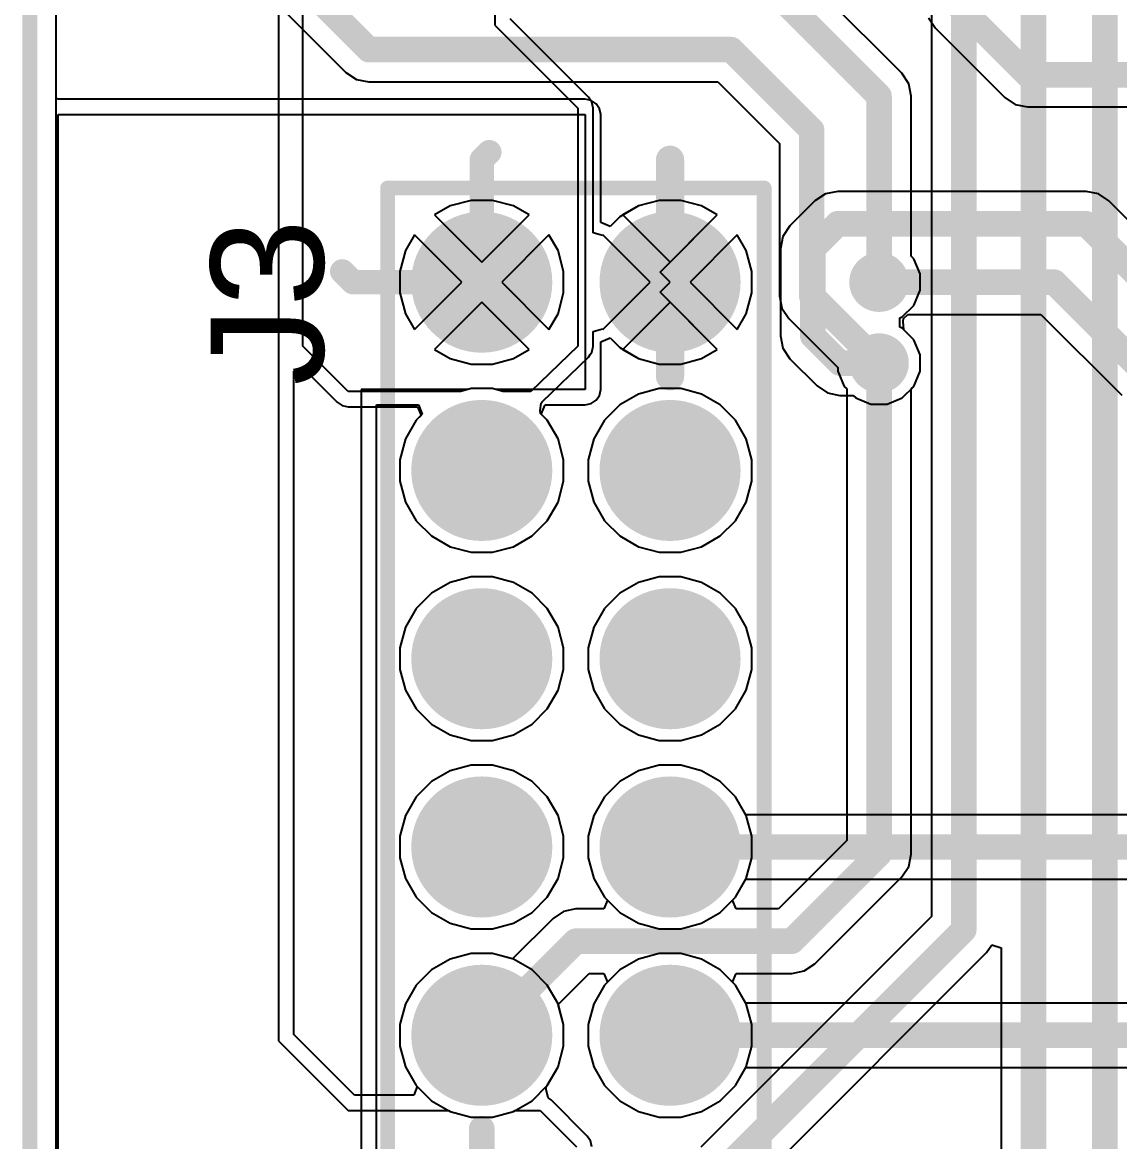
# Model space of a CAD drawing. Header units: millimetres. Extents: x 0 to 6.84, y 0 to 5.18.
# Drawn here: x -0.004 to 0.579, y 2.53 to 3.124 of the extents above; entities that cross this region are included whole.
import ezdxf

# ---------------------------------------------------------------- set-up
doc = ezdxf.new("R2010")
doc.units = ezdxf.units.MM
doc.header["$MEASUREMENT"] = 0
for name, color, linetype in [('BottomLayer', 5, 'Continuous'), ('BottomSolder', 6, 'Continuous'), ('Mechanical2', 216, 'Continuous'), ('MultiLayer', 9, 'Continuous'), ('PadHoleLayer', 156, 'Continuous'), ('TopLayer', 1, 'Continuous'), ('TopOverlay', 2, 'Continuous'), ('TopSolder', 216, 'Continuous'), ('ViaHoleLayer', 16, 'Continuous')]:
    doc.layers.add(name, color=color, linetype=linetype)
doc.styles.add('Arial', font='', dxfattribs={"height": 0.2})
doc.styles.get('Arial').set_extended_font_data('Arial')

# ---------------------------------------------------------------- blocks, each defined once
blk = doc.blocks.new('TSW_112_15_G_D_2')
at = {"layer": 'BottomLayer'}
h = blk.add_hatch(color=5, dxfattribs=at)
edge = h.paths.add_edge_path()
edge.add_arc((0.15, 0.05), 0.0334645, 0, 360)
h = blk.add_hatch(color=5, dxfattribs=at)
edge = h.paths.add_edge_path()
edge.add_arc((0.25, 0.05), 0.0334645, 0, 360)
h = blk.add_hatch(color=5, dxfattribs=at)
edge = h.paths.add_edge_path()
edge.add_arc((0.35, 0.05), 0.0334645, 0, 360)
h = blk.add_hatch(color=5, dxfattribs=at)
edge = h.paths.add_edge_path()
edge.add_arc((0.45, 0.05), 0.0334645, 0, 360)
h = blk.add_hatch(color=5, dxfattribs=at)
edge = h.paths.add_edge_path()
edge.add_arc((0.55, 0.05), 0.0334645, 0, 360)
h = blk.add_hatch(color=5, dxfattribs=at)
edge = h.paths.add_edge_path()
edge.add_arc((0.15, -0.05), 0.0334645, 0, 360)
h = blk.add_hatch(color=5, dxfattribs=at)
edge = h.paths.add_edge_path()
edge.add_arc((0.25, -0.05), 0.0334645, 0, 360)
h = blk.add_hatch(color=5, dxfattribs=at)
edge = h.paths.add_edge_path()
edge.add_arc((0.35, -0.05), 0.0334645, 0, 360)
h = blk.add_hatch(color=5, dxfattribs=at)
edge = h.paths.add_edge_path()
edge.add_arc((0.45, -0.05), 0.0334645, 0, 360)
h = blk.add_hatch(color=5, dxfattribs=at)
edge = h.paths.add_edge_path()
edge.add_arc((0.55, -0.05), 0.0334645, 0, 360)
at = {"layer": 'BottomSolder'}
h = blk.add_hatch(color=6, dxfattribs=at)
edge = h.paths.add_edge_path()
edge.add_arc((0.15, 0.05), 0.0374645, 0, 360)
h = blk.add_hatch(color=6, dxfattribs=at)
edge = h.paths.add_edge_path()
edge.add_arc((0.25, 0.05), 0.0374645, 0, 360)
h = blk.add_hatch(color=6, dxfattribs=at)
edge = h.paths.add_edge_path()
edge.add_arc((0.35, 0.05), 0.0374645, 0, 360)
h = blk.add_hatch(color=6, dxfattribs=at)
edge = h.paths.add_edge_path()
edge.add_arc((0.45, 0.05), 0.0374645, 0, 360)
h = blk.add_hatch(color=6, dxfattribs=at)
edge = h.paths.add_edge_path()
edge.add_arc((0.55, 0.05), 0.0374645, 0, 360)
h = blk.add_hatch(color=6, dxfattribs=at)
edge = h.paths.add_edge_path()
edge.add_arc((0.15, -0.05), 0.0374645, 0, 360)
h = blk.add_hatch(color=6, dxfattribs=at)
edge = h.paths.add_edge_path()
edge.add_arc((0.25, -0.05), 0.0374645, 0, 360)
h = blk.add_hatch(color=6, dxfattribs=at)
edge = h.paths.add_edge_path()
edge.add_arc((0.35, -0.05), 0.0374645, 0, 360)
h = blk.add_hatch(color=6, dxfattribs=at)
edge = h.paths.add_edge_path()
edge.add_arc((0.45, -0.05), 0.0374645, 0, 360)
h = blk.add_hatch(color=6, dxfattribs=at)
edge = h.paths.add_edge_path()
edge.add_arc((0.55, -0.05), 0.0374645, 0, 360)
at = {"layer": 'MultiLayer'}
h = blk.add_hatch(color=9, dxfattribs=at)
edge = h.paths.add_edge_path()
edge.add_arc((0.15, 0.05), 0.0334645, 0, 360)
h = blk.add_hatch(color=9, dxfattribs=at)
edge = h.paths.add_edge_path()
edge.add_arc((0.25, 0.05), 0.0334645, 0, 360)
h = blk.add_hatch(color=9, dxfattribs=at)
edge = h.paths.add_edge_path()
edge.add_arc((0.35, 0.05), 0.0334645, 0, 360)
h = blk.add_hatch(color=9, dxfattribs=at)
edge = h.paths.add_edge_path()
edge.add_arc((0.45, 0.05), 0.0334645, 0, 360)
h = blk.add_hatch(color=9, dxfattribs=at)
edge = h.paths.add_edge_path()
edge.add_arc((0.55, 0.05), 0.0334645, 0, 360)
h = blk.add_hatch(color=9, dxfattribs=at)
edge = h.paths.add_edge_path()
edge.add_arc((0.15, -0.05), 0.0334645, 0, 360)
h = blk.add_hatch(color=9, dxfattribs=at)
edge = h.paths.add_edge_path()
edge.add_arc((0.25, -0.05), 0.0334645, 0, 360)
h = blk.add_hatch(color=9, dxfattribs=at)
edge = h.paths.add_edge_path()
edge.add_arc((0.35, -0.05), 0.0334645, 0, 360)
h = blk.add_hatch(color=9, dxfattribs=at)
edge = h.paths.add_edge_path()
edge.add_arc((0.45, -0.05), 0.0334645, 0, 360)
h = blk.add_hatch(color=9, dxfattribs=at)
edge = h.paths.add_edge_path()
edge.add_arc((0.55, -0.05), 0.0334645, 0, 360)
at = {"layer": 'PadHoleLayer'}
h = blk.add_hatch(color=156, dxfattribs=at)
edge = h.paths.add_edge_path()
edge.add_arc((0.15, 0.05), 0.0200787, 0, 360)
h = blk.add_hatch(color=156, dxfattribs=at)
edge = h.paths.add_edge_path()
edge.add_arc((0.25, 0.05), 0.0200787, 0, 360)
h = blk.add_hatch(color=156, dxfattribs=at)
edge = h.paths.add_edge_path()
edge.add_arc((0.35, 0.05), 0.0200787, 0, 360)
h = blk.add_hatch(color=156, dxfattribs=at)
edge = h.paths.add_edge_path()
edge.add_arc((0.45, 0.05), 0.0200787, 0, 360)
h = blk.add_hatch(color=156, dxfattribs=at)
edge = h.paths.add_edge_path()
edge.add_arc((0.55, 0.05), 0.0200787, 0, 360)
h = blk.add_hatch(color=156, dxfattribs=at)
edge = h.paths.add_edge_path()
edge.add_arc((0.15, -0.05), 0.0200787, 0, 360)
h = blk.add_hatch(color=156, dxfattribs=at)
edge = h.paths.add_edge_path()
edge.add_arc((0.25, -0.05), 0.0200787, 0, 360)
h = blk.add_hatch(color=156, dxfattribs=at)
edge = h.paths.add_edge_path()
edge.add_arc((0.35, -0.05), 0.0200787, 0, 360)
h = blk.add_hatch(color=156, dxfattribs=at)
edge = h.paths.add_edge_path()
edge.add_arc((0.45, -0.05), 0.0200787, 0, 360)
h = blk.add_hatch(color=156, dxfattribs=at)
edge = h.paths.add_edge_path()
edge.add_arc((0.55, -0.05), 0.0200787, 0, 360)
at = {"layer": 'TopLayer'}
h = blk.add_hatch(color=1, dxfattribs=at)
edge = h.paths.add_edge_path()
edge.add_arc((0.15, 0.05), 0.0334645, 0, 360)
h = blk.add_hatch(color=1, dxfattribs=at)
edge = h.paths.add_edge_path()
edge.add_arc((0.25, 0.05), 0.0334645, 0, 360)
h = blk.add_hatch(color=1, dxfattribs=at)
edge = h.paths.add_edge_path()
edge.add_arc((0.35, 0.05), 0.0334645, 0, 360)
h = blk.add_hatch(color=1, dxfattribs=at)
edge = h.paths.add_edge_path()
edge.add_arc((0.45, 0.05), 0.0334645, 0, 360)
h = blk.add_hatch(color=1, dxfattribs=at)
edge = h.paths.add_edge_path()
edge.add_arc((0.55, 0.05), 0.0334645, 0, 360)
h = blk.add_hatch(color=1, dxfattribs=at)
edge = h.paths.add_edge_path()
edge.add_arc((0.15, -0.05), 0.0334645, 0, 360)
h = blk.add_hatch(color=1, dxfattribs=at)
edge = h.paths.add_edge_path()
edge.add_arc((0.25, -0.05), 0.0334645, 0, 360)
h = blk.add_hatch(color=1, dxfattribs=at)
edge = h.paths.add_edge_path()
edge.add_arc((0.35, -0.05), 0.0334645, 0, 360)
h = blk.add_hatch(color=1, dxfattribs=at)
edge = h.paths.add_edge_path()
edge.add_arc((0.45, -0.05), 0.0334645, 0, 360)
h = blk.add_hatch(color=1, dxfattribs=at)
edge = h.paths.add_edge_path()
edge.add_arc((0.55, -0.05), 0.0334645, 0, 360)
at = {"layer": 'TopSolder'}
h = blk.add_hatch(color=216, dxfattribs=at)
edge = h.paths.add_edge_path()
edge.add_arc((0.15, 0.05), 0.0374645, 0, 360)
h = blk.add_hatch(color=216, dxfattribs=at)
edge = h.paths.add_edge_path()
edge.add_arc((0.25, 0.05), 0.0374645, 0, 360)
h = blk.add_hatch(color=216, dxfattribs=at)
edge = h.paths.add_edge_path()
edge.add_arc((0.35, 0.05), 0.0374645, 0, 360)
h = blk.add_hatch(color=216, dxfattribs=at)
edge = h.paths.add_edge_path()
edge.add_arc((0.45, 0.05), 0.0374645, 0, 360)
h = blk.add_hatch(color=216, dxfattribs=at)
edge = h.paths.add_edge_path()
edge.add_arc((0.55, 0.05), 0.0374645, 0, 360)
h = blk.add_hatch(color=216, dxfattribs=at)
edge = h.paths.add_edge_path()
edge.add_arc((0.15, -0.05), 0.0374645, 0, 360)
h = blk.add_hatch(color=216, dxfattribs=at)
edge = h.paths.add_edge_path()
edge.add_arc((0.25, -0.05), 0.0374645, 0, 360)
h = blk.add_hatch(color=216, dxfattribs=at)
edge = h.paths.add_edge_path()
edge.add_arc((0.35, -0.05), 0.0374645, 0, 360)
h = blk.add_hatch(color=216, dxfattribs=at)
edge = h.paths.add_edge_path()
edge.add_arc((0.45, -0.05), 0.0374645, 0, 360)
h = blk.add_hatch(color=216, dxfattribs=at)
edge = h.paths.add_edge_path()
edge.add_arc((0.55, -0.05), 0.0374645, 0, 360)
at = {"layer": 'TopOverlay', "const_width": 0.007874}
for points in [[(-0.6, 0.1), (0.6, 0.1)], [(0.6, 0.1), (0.6, -0.1)], [(-0.6, -0.1), (0.6, -0.1)]]:
    blk.add_lwpolyline(points, dxfattribs=at)
at = {"layer": 'TopOverlay', "const_width": 0.003937}
for points in [[(0.5980315, 0.1, 1), (0.6019685, 0.1, 1)], [(0.5980315, 0.1, 1), (0.6019685, 0.1, 1)], [(0.5980315, -0.1, 1), (0.6019685, -0.1, 1)], [(0.5980315, -0.1, 1), (0.6019685, -0.1, 1)]]:
    blk.add_lwpolyline(points, format="xyb", close=True, dxfattribs=at)

msp = doc.modelspace()

# ---------------------------------------------------------------- hatches: boundary and pattern name
at = {"layer": 'BottomLayer'}
h = msp.add_hatch(color=5, dxfattribs=at)
edge = h.paths.add_edge_path()
edge.add_arc((0.4509974, 2.986), 0.011811, 0, 360)
h = msp.add_hatch(color=5, dxfattribs=at)
edge = h.paths.add_edge_path()
edge.add_arc((0.451, 2.943), 0.011811, 0, 360)
at = {"layer": 'BottomSolder'}
h = msp.add_hatch(color=6, dxfattribs=at)
edge = h.paths.add_edge_path()
edge.add_arc((0.4509974, 2.986), 0.015811, 0, 360)
h = msp.add_hatch(color=6, dxfattribs=at)
edge = h.paths.add_edge_path()
edge.add_arc((0.451, 2.943), 0.015811, 0, 360)
at = {"layer": 'TopLayer'}
h = msp.add_hatch(color=1, dxfattribs=at)
edge = h.paths.add_edge_path()
edge.add_arc((0.4509974, 2.986), 0.011811, 0, 360)
h = msp.add_hatch(color=1, dxfattribs=at)
edge = h.paths.add_edge_path()
edge.add_arc((0.451, 2.943), 0.011811, 0, 360)
at = {"layer": 'TopSolder'}
h = msp.add_hatch(color=216, dxfattribs=at)
edge = h.paths.add_edge_path()
edge.add_arc((0.4509974, 2.986), 0.015811, 0, 360)
h = msp.add_hatch(color=216, dxfattribs=at)
edge = h.paths.add_edge_path()
edge.add_arc((0.451, 2.943), 0.015811, 0, 360)
at = {"layer": 'ViaHoleLayer'}
h = msp.add_hatch(color=16, dxfattribs=at)
edge = h.paths.add_edge_path()
edge.add_arc((0.4509974, 2.986), 0.0059055, 0, 360)
h = msp.add_hatch(color=16, dxfattribs=at)
edge = h.paths.add_edge_path()
edge.add_arc((0.451, 2.943), 0.0059055, 0, 360)

# ---------------------------------------------------------------- linework, layer by layer
at = {"layer": 'BottomLayer'}
for p, q in [((0.014, 2.457), (0.014, 3.653)), ((0.132, 3.4849999), (0.132, 2.583)), ((0.145, 2.952), (0.145, 3.479)), ((0.247, 3.1958629), (0.247, 3.1224651)), ((0.247, 3.1224651), (0.291, 3.078465)), ((0.2967674, 3.0842329), (0.2551567, 3.1258438)), ((0.477254, 3.1264081), (0.4809671, 3.120851)), ((0.4809671, 3.120851), (0.5177751, 3.084043)), ((0.2967677, 3.0842327), (0.2967674, 3.0842329)), ((0.2985358, 3.0815864), (0.2967677, 3.0842327)), ((0.2991568, 3.078465), (0.2985358, 3.0815864)), ((0.5177751, 3.084043), (0.5233322, 3.0803299)), ((0.5233322, 3.0803299), (0.5298872, 3.079026)), ((0.291, 3.078465), (0.291, 2.952)), ((0.2991567, 3.0784645), (0.2991568, 3.078465)), ((0.2991567, 3.0121705), (0.2991567, 3.0784645)), ((0.5298872, 3.079026), (0.7623445, 3.079026)), ((0.4224876, 3.0328257), (0.4169305, 3.0291126)), ((0.4290426, 3.0341296), (0.4224876, 3.0328257)), ((0.5610006, 3.0341296), (0.4290426, 3.0341296)), ((0.5675556, 3.0328257), (0.5610006, 3.0341296)), ((0.5731127, 3.0291126), (0.5675556, 3.0328257)), ((0.2232238, 3.0264873), (0.2149064, 3.0216853)), ((0.2342783, 3.0294493), (0.2232238, 3.0264873)), ((0.2457227, 3.0294493), (0.2342783, 3.0294493)), ((0.2567772, 3.0264873), (0.2457227, 3.0294493)), ((0.2650944, 3.0216854), (0.2567772, 3.0264873)), ((0.3232238, 3.0264873), (0.3149064, 3.0216853)), ((0.3342783, 3.0294493), (0.3232238, 3.0264873)), ((0.3457227, 3.0294493), (0.3342783, 3.0294493)), ((0.3567772, 3.0264873), (0.3457227, 3.0294493)), ((0.3650944, 3.0216854), (0.3567772, 3.0264873)), ((0.4169305, 3.0291126), (0.4036981, 3.0158802)), ((0.6060957, 2.9961296), (0.5731127, 3.0291126)), ((0.2149064, 3.0216853), (0.2400004, 2.9965913)), ((0.2400004, 2.9965913), (0.2650944, 3.0216854)), ((0.3149064, 3.0216853), (0.3400004, 2.9965913)), ((0.3400004, 2.9965913), (0.3650944, 3.0216854)), ((0.4036981, 3.0158802), (0.399985, 3.0103231)), ((0.2042999, 3.0110786), (0.199498, 3.0027615)), ((0.2293938, 2.9859847), (0.2042999, 3.0110786)), ((0.275701, 3.0110788), (0.250607, 2.9859847)), ((0.280503, 3.0027615), (0.275701, 3.0110788)), ((0.3041567, 3.0108307), (0.2991567, 3.0121705)), ((0.3042999, 3.0110786), (0.3041567, 3.0108307)), ((0.3293938, 2.9859847), (0.3042999, 3.0110786)), ((0.375701, 3.0110788), (0.350607, 2.9859847)), ((0.380503, 3.0027615), (0.375701, 3.0110788)), ((0.399985, 3.0103231), (0.3986811, 3.0037681)), ((0.199498, 3.0027615), (0.196536, 2.991707)), ((0.283465, 2.991707), (0.280503, 3.0027615)), ((0.383465, 2.991707), (0.380503, 3.0027615)), ((0.3986811, 3.0037681), (0.3986811, 2.9574317)), ((0.196536, 2.991707), (0.196536, 2.9802626)), ((0.283465, 2.9802626), (0.283465, 2.991707)), ((0.383465, 2.9802626), (0.383465, 2.991707)), ((0.2042999, 2.9608909), (0.2293938, 2.9859847)), ((0.250607, 2.9859847), (0.275701, 2.9608907)), ((0.3042999, 2.9608909), (0.3293938, 2.9859847)), ((0.350607, 2.9859847), (0.375701, 2.9608907)), ((0.196536, 2.9802626), (0.199498, 2.9692081)), ((0.280503, 2.9692081), (0.283465, 2.9802626)), ((0.380503, 2.9692081), (0.383465, 2.9802626)), ((0.2400004, 2.9753781), (0.2149065, 2.9502843)), ((0.2650943, 2.9502842), (0.2400004, 2.9753781)), ((0.3400004, 2.9753781), (0.3149065, 2.9502843)), ((0.3650943, 2.9502842), (0.3400004, 2.9753781)), ((0.199498, 2.9692081), (0.2042999, 2.9608909)), ((0.275701, 2.9608907), (0.280503, 2.9692081)), ((0.375701, 2.9608907), (0.380503, 2.9692081)), ((0.463755, 2.9650818), (0.4639264, 2.9666199)), ((0.4639264, 2.9666199), (0.4663487, 2.9688714)), ((0.4663487, 2.9688714), (0.5369054, 2.9688714)), ((0.5369054, 2.9688714), (0.5798884, 2.9258884)), ((0.2991567, 2.9597991), (0.3041567, 2.9611389)), ((0.3041567, 2.9611389), (0.3042999, 2.9608909)), ((0.464096, 2.9607494), (0.463755, 2.9650818)), ((0.4694905, 2.9553549), (0.464096, 2.9607494)), ((0.2991567, 2.952), (0.2991567, 2.9597991)), ((0.3986811, 2.9574317), (0.399985, 2.9508767)), ((0.472811, 2.9473385), (0.4694905, 2.9553549)), ((0.169, 2.928), (0.145, 2.952)), ((0.2149065, 2.9502843), (0.2232238, 2.9454823)), ((0.2567772, 2.9454823), (0.2650943, 2.9502842)), ((0.291, 2.952), (0.266, 2.928)), ((0.2976071, 2.9474886), (0.2984705, 2.9487254)), ((0.2984705, 2.9487254), (0.2984887, 2.9488081)), ((0.2984887, 2.9488081), (0.2985358, 2.9488786)), ((0.2985358, 2.9488786), (0.29883, 2.9503574)), ((0.29883, 2.9503574), (0.2991551, 2.9518336)), ((0.2991402, 2.9519172), (0.2991567, 2.952)), ((0.2991551, 2.9518336), (0.2991402, 2.9519172)), ((0.3149065, 2.9502843), (0.3232238, 2.9454823)), ((0.3567772, 2.9454823), (0.3650943, 2.9502842)), ((0.399985, 2.9508767), (0.4036981, 2.9453196)), ((0.2232238, 2.9454823), (0.2342783, 2.9425203)), ((0.2457227, 2.9425203), (0.2567772, 2.9454823)), ((0.2720365, 2.9224881), (0.2966488, 2.9461159)), ((0.2966488, 2.9461159), (0.2966972, 2.9461852)), ((0.2966972, 2.9461852), (0.2967677, 2.9462323)), ((0.2967677, 2.9462323), (0.2976071, 2.9474886)), ((0.3232238, 2.9454823), (0.3342783, 2.9425203)), ((0.3457227, 2.9425203), (0.3567772, 2.9454823)), ((0.4036981, 2.9453196), (0.4181298, 2.9308879)), ((0.472811, 2.9386615), (0.472811, 2.9473385)), ((0.1401567, 2.9387751), (0.1447761, 2.9406885)), ((0.1401567, 2.5863787), (0.1401567, 2.9387751)), ((0.1447761, 2.9406885), (0.1632323, 2.9222323)), ((0.2342783, 2.9425203), (0.2457227, 2.9425203)), ((0.3342783, 2.9425203), (0.3457227, 2.9425203)), ((0.4694905, 2.9306451), (0.472811, 2.9386615)), ((0.4181298, 2.9308879), (0.4236869, 2.9271748)), ((0.2288694, 2.928), (0.169, 2.928)), ((0.2342783, 2.9294493), (0.2288694, 2.928)), ((0.2457227, 2.9294493), (0.2342783, 2.9294493)), ((0.2511316, 2.928), (0.2457227, 2.9294493)), ((0.266, 2.928), (0.2511316, 2.928)), ((0.3232238, 2.9264873), (0.3133126, 2.9207651)), ((0.3342783, 2.9294493), (0.3232238, 2.9264873)), ((0.3457227, 2.9294493), (0.3342783, 2.9294493)), ((0.3567772, 2.9264873), (0.3457227, 2.9294493)), ((0.3666884, 2.9207651), (0.3567772, 2.9264873)), ((0.4236869, 2.9271748), (0.4302419, 2.9258709)), ((0.4302419, 2.9258709), (0.4372837, 2.9258709)), ((0.4372837, 2.9258709), (0.4386451, 2.9245095)), ((0.4633549, 2.9245095), (0.4694905, 2.9306451)), ((0.1632323, 2.9222323), (0.1658785, 2.9204642)), ((0.1658785, 2.9204642), (0.169, 2.9198432)), ((0.169, 2.9198432), (0.1690005, 2.9198433)), ((0.1690005, 2.9198433), (0.2058579, 2.9198433)), ((0.2058579, 2.9198433), (0.2077714, 2.9152239)), ((0.27097, 2.9179093), (0.2715876, 2.9217367)), ((0.2715876, 2.9217367), (0.2720365, 2.9224881)), ((0.3133126, 2.9207651), (0.3052202, 2.9126727)), ((0.3747808, 2.9126727), (0.3666884, 2.9207651)), ((0.4386451, 2.9245095), (0.4466615, 2.921189)), ((0.4466615, 2.921189), (0.4553385, 2.921189)), ((0.4553385, 2.921189), (0.4633549, 2.9245095)), ((0.2077714, 2.9152239), (0.2052202, 2.9126727)), ((0.2712594, 2.9162518), (0.27097, 2.9179093)), ((0.2713242, 2.9161293), (0.2712594, 2.9162518)), ((0.2747808, 2.9126727), (0.2713242, 2.9161293)), ((0.2052202, 2.9126727), (0.199498, 2.9027615)), ((0.280503, 2.9027615), (0.2747808, 2.9126727)), ((0.3052202, 2.9126727), (0.299498, 2.9027615)), ((0.380503, 2.9027615), (0.3747808, 2.9126727)), ((0.199498, 2.9027615), (0.196536, 2.891707)), ((0.283465, 2.891707), (0.280503, 2.9027615)), ((0.299498, 2.9027615), (0.296536, 2.891707)), ((0.383465, 2.891707), (0.380503, 2.9027615)), ((0.196536, 2.891707), (0.196536, 2.8802626)), ((0.283465, 2.8802626), (0.283465, 2.891707)), ((0.296536, 2.891707), (0.296536, 2.8802626)), ((0.383465, 2.8802626), (0.383465, 2.891707)), ((0.196536, 2.8802626), (0.199498, 2.8692081)), ((0.280503, 2.8692081), (0.283465, 2.8802626)), ((0.296536, 2.8802626), (0.299498, 2.8692081)), ((0.380503, 2.8692081), (0.383465, 2.8802626)), ((0.199498, 2.8692081), (0.2052202, 2.8592969)), ((0.2747808, 2.8592969), (0.280503, 2.8692081)), ((0.299498, 2.8692081), (0.3052202, 2.8592969)), ((0.3747808, 2.8592969), (0.380503, 2.8692081)), ((0.2052202, 2.8592969), (0.2133126, 2.8512045)), ((0.2666884, 2.8512045), (0.2747808, 2.8592969)), ((0.3052202, 2.8592969), (0.3133126, 2.8512045)), ((0.3666884, 2.8512045), (0.3747808, 2.8592969)), ((0.2133126, 2.8512045), (0.2232238, 2.8454823)), ((0.2567772, 2.8454823), (0.2666884, 2.8512045)), ((0.3133126, 2.8512045), (0.3232238, 2.8454823)), ((0.3567772, 2.8454823), (0.3666884, 2.8512045)), ((0.2232238, 2.8454823), (0.2342783, 2.8425203)), ((0.2342783, 2.8425203), (0.2457227, 2.8425203)), ((0.2457227, 2.8425203), (0.2567772, 2.8454823)), ((0.3232238, 2.8454823), (0.3342783, 2.8425203)), ((0.3342783, 2.8425203), (0.3457227, 2.8425203)), ((0.3457227, 2.8425203), (0.3567772, 2.8454823)), ((0.2232238, 2.8264873), (0.2133126, 2.8207651)), ((0.2342783, 2.8294493), (0.2232238, 2.8264873)), ((0.2457227, 2.8294493), (0.2342783, 2.8294493)), ((0.2567772, 2.8264873), (0.2457227, 2.8294493)), ((0.2666884, 2.8207651), (0.2567772, 2.8264873)), ((0.3232238, 2.8264873), (0.3133126, 2.8207651)), ((0.3342783, 2.8294493), (0.3232238, 2.8264873)), ((0.3457227, 2.8294493), (0.3342783, 2.8294493)), ((0.3567772, 2.8264873), (0.3457227, 2.8294493)), ((0.3666884, 2.8207651), (0.3567772, 2.8264873)), ((0.2133126, 2.8207651), (0.2052202, 2.8126727)), ((0.2747808, 2.8126727), (0.2666884, 2.8207651)), ((0.3133126, 2.8207651), (0.3052202, 2.8126727)), ((0.3747808, 2.8126727), (0.3666884, 2.8207651)), ((0.2052202, 2.8126727), (0.199498, 2.8027615)), ((0.280503, 2.8027615), (0.2747808, 2.8126727)), ((0.3052202, 2.8126727), (0.299498, 2.8027615)), ((0.380503, 2.8027615), (0.3747808, 2.8126727)), ((0.199498, 2.8027615), (0.196536, 2.791707)), ((0.283465, 2.791707), (0.280503, 2.8027615)), ((0.299498, 2.8027615), (0.296536, 2.791707)), ((0.383465, 2.791707), (0.380503, 2.8027615)), ((0.196536, 2.791707), (0.196536, 2.7802626)), ((0.283465, 2.7802626), (0.283465, 2.791707)), ((0.296536, 2.791707), (0.296536, 2.7802626)), ((0.383465, 2.7802626), (0.383465, 2.791707)), ((0.196536, 2.7802626), (0.199498, 2.7692081)), ((0.280503, 2.7692081), (0.283465, 2.7802626)), ((0.296536, 2.7802626), (0.299498, 2.7692081)), ((0.380503, 2.7692081), (0.383465, 2.7802626)), ((0.199498, 2.7692081), (0.2052202, 2.7592969)), ((0.2747808, 2.7592969), (0.280503, 2.7692081)), ((0.299498, 2.7692081), (0.3052202, 2.7592969)), ((0.3747808, 2.7592969), (0.380503, 2.7692081)), ((0.2052202, 2.7592969), (0.2133126, 2.7512045)), ((0.2666884, 2.7512045), (0.2747808, 2.7592969)), ((0.3052202, 2.7592969), (0.3133126, 2.7512045)), ((0.3666884, 2.7512045), (0.3747808, 2.7592969)), ((0.2133126, 2.7512045), (0.2232238, 2.7454823)), ((0.2567772, 2.7454823), (0.2666884, 2.7512045)), ((0.3133126, 2.7512045), (0.3232238, 2.7454823)), ((0.3567772, 2.7454823), (0.3666884, 2.7512045)), ((0.2232238, 2.7454823), (0.2342783, 2.7425203)), ((0.2342783, 2.7425203), (0.2457227, 2.7425203)), ((0.2457227, 2.7425203), (0.2567772, 2.7454823)), ((0.3232238, 2.7454823), (0.3342783, 2.7425203)), ((0.3342783, 2.7425203), (0.3457227, 2.7425203)), ((0.3457227, 2.7425203), (0.3567772, 2.7454823)), ((0.2342783, 2.7294493), (0.2232238, 2.7264873)), ((0.2457227, 2.7294493), (0.2342783, 2.7294493)), ((0.2567772, 2.7264873), (0.2457227, 2.7294493)), ((0.3342783, 2.7294493), (0.3232238, 2.7264873)), ((0.3457227, 2.7294493), (0.3342783, 2.7294493)), ((0.3567772, 2.7264873), (0.3457227, 2.7294493)), ((0.2232238, 2.7264873), (0.2133126, 2.7207651)), ((0.2666884, 2.7207651), (0.2567772, 2.7264873)), ((0.3232238, 2.7264873), (0.3133126, 2.7207651)), ((0.3666884, 2.7207651), (0.3567772, 2.7264873)), ((0.2133126, 2.7207651), (0.2052202, 2.7126727)), ((0.2747808, 2.7126727), (0.2666884, 2.7207651)), ((0.3133126, 2.7207651), (0.3052202, 2.7126727)), ((0.3747808, 2.7126727), (0.3666884, 2.7207651)), ((0.2052202, 2.7126727), (0.199498, 2.7027615)), ((0.280503, 2.7027615), (0.2747808, 2.7126727)), ((0.3052202, 2.7126727), (0.299498, 2.7027615)), ((0.3802995, 2.7031139), (0.3747808, 2.7126727)), ((0.199498, 2.7027615), (0.196536, 2.691707)), ((0.283465, 2.691707), (0.280503, 2.7027615)), ((0.299498, 2.7027615), (0.296536, 2.691707)), ((0.6818897, 2.7031139), (0.3802995, 2.7031139)), ((0.196536, 2.691707), (0.196536, 2.6802626)), ((0.283465, 2.6802626), (0.283465, 2.691707)), ((0.296536, 2.691707), (0.296536, 2.6802626)), ((0.196536, 2.6802626), (0.199498, 2.6692081)), ((0.280503, 2.6692081), (0.283465, 2.6802626)), ((0.296536, 2.6802626), (0.299498, 2.6692081)), ((0.199498, 2.6692081), (0.2052202, 2.6592969)), ((0.2747808, 2.6592969), (0.280503, 2.6692081)), ((0.299498, 2.6692081), (0.3052202, 2.6592969)), ((0.3747808, 2.6592969), (0.3802995, 2.6688557)), ((0.3802995, 2.6688557), (0.6889848, 2.6688557)), ((0.2052202, 2.6592969), (0.2133126, 2.6512045)), ((0.2666884, 2.6512045), (0.2747808, 2.6592969)), ((0.3052202, 2.6592969), (0.3133126, 2.6512045)), ((0.3666884, 2.6512045), (0.3747808, 2.6592969)), ((0.2133126, 2.6512045), (0.2232238, 2.6454823)), ((0.2232238, 2.6454823), (0.2342783, 2.6425203)), ((0.2457227, 2.6425203), (0.2567772, 2.6454823)), ((0.2567772, 2.6454823), (0.2666884, 2.6512045)), ((0.3133126, 2.6512045), (0.3232238, 2.6454823)), ((0.3232238, 2.6454823), (0.3342783, 2.6425203)), ((0.3457227, 2.6425203), (0.3567772, 2.6454823)), ((0.3567772, 2.6454823), (0.3666884, 2.6512045)), ((0.2342783, 2.6425203), (0.2457227, 2.6425203)), ((0.3342783, 2.6425203), (0.3457227, 2.6425203)), ((0.2342783, 2.6294493), (0.2232238, 2.6264873)), ((0.2457227, 2.6294493), (0.2342783, 2.6294493)), ((0.2567772, 2.6264873), (0.2457227, 2.6294493)), ((0.3342783, 2.6294493), (0.3232238, 2.6264873)), ((0.3457227, 2.6294493), (0.3342783, 2.6294493)), ((0.3567772, 2.6264873), (0.3457227, 2.6294493)), ((0.2232238, 2.6264873), (0.2133126, 2.6207651)), ((0.2666884, 2.6207651), (0.2567772, 2.6264873)), ((0.3232238, 2.6264873), (0.3133126, 2.6207651)), ((0.3666884, 2.6207651), (0.3567772, 2.6264873)), ((0.2133126, 2.6207651), (0.2052202, 2.6126727)), ((0.2747808, 2.6126727), (0.2666884, 2.6207651)), ((0.3133126, 2.6207651), (0.3052202, 2.6126727)), ((0.3747808, 2.6126727), (0.3666884, 2.6207651)), ((0.2052202, 2.6126727), (0.199498, 2.6027615)), ((0.280503, 2.6027615), (0.2747808, 2.6126727)), ((0.3052202, 2.6126727), (0.299498, 2.6027615)), ((0.3802995, 2.6031139), (0.3747808, 2.6126727)), ((0.199498, 2.6027615), (0.196536, 2.591707)), ((0.283465, 2.591707), (0.280503, 2.6027615)), ((0.299498, 2.6027615), (0.296536, 2.591707)), ((0.7266947, 2.6031139), (0.3802995, 2.6031139)), ((0.1723787, 2.5541567), (0.1401567, 2.5863787)), ((0.196536, 2.591707), (0.196536, 2.5802626)), ((0.283465, 2.5802626), (0.283465, 2.591707)), ((0.296536, 2.591707), (0.296536, 2.5802626)), ((0.132, 2.583), (0.169, 2.546)), ((0.196536, 2.5802626), (0.199498, 2.5692081)), ((0.280503, 2.5692081), (0.283465, 2.5802626)), ((0.296536, 2.5802626), (0.299498, 2.5692081)), ((0.199498, 2.5692081), (0.2052202, 2.5592969)), ((0.2747808, 2.5592969), (0.280503, 2.5692081)), ((0.299498, 2.5692081), (0.3052202, 2.5592969)), ((0.3747808, 2.5592969), (0.3802995, 2.5688557)), ((0.3802995, 2.5688557), (0.7337898, 2.5688557)), ((0.205741, 2.5587761), (0.2038275, 2.5541567)), ((0.2052202, 2.5592969), (0.205741, 2.5587761)), ((0.2741184, 2.5586345), (0.2747808, 2.5592969)), ((0.2741193, 2.5571124), (0.2741184, 2.5586345)), ((0.275302, 2.552747), (0.2741193, 2.5571124)), ((0.3052202, 2.5592969), (0.3133126, 2.5512045)), ((0.3666884, 2.5512045), (0.3747808, 2.5592969)), ((0.2038275, 2.5541567), (0.1723787, 2.5541567)), ((0.2767677, 2.5517677), (0.275302, 2.552747)), ((0.296051, 2.5324843), (0.2767677, 2.5517677)), ((0.3133126, 2.5512045), (0.3232238, 2.5454823)), ((0.3567772, 2.5454823), (0.3666884, 2.5512045)), ((0.169, 2.546), (0.2223271, 2.546)), ((0.2223271, 2.546), (0.2232238, 2.5454823)), ((0.2232238, 2.5454823), (0.2342783, 2.5425203)), ((0.2457227, 2.5425203), (0.2567772, 2.5454823)), ((0.2567772, 2.5454823), (0.2576739, 2.546)), ((0.2576739, 2.546), (0.271, 2.546)), ((0.271, 2.546), (0.2902836, 2.5267164)), ((0.3232238, 2.5454823), (0.3342783, 2.5425203)), ((0.3457227, 2.5425203), (0.3567772, 2.5454823)), ((0.2342783, 2.5425203), (0.2457227, 2.5425203)), ((0.3342783, 2.5425203), (0.3457227, 2.5425203)), ((0.2960513, 2.5324841), (0.296051, 2.5324843)), ((0.2978194, 2.5298379), (0.2960513, 2.5324841)), ((0.2984403, 2.5267164), (0.2978194, 2.5298379))]:
    msp.add_line(p, q, dxfattribs=at)
for points, const_width in [([(0.4930792, 3.1329631), (0.5298872, 3.0961551)], 0.0136), ([(0.5298872, 3.0961551), (0.7694396, 3.0961551)], 0.0136), ([(0.2400005, 3.0510005), (0.244, 3.055)], 0.013), ([(0.2400005, 2.9859848), (0.2400005, 3.0510005)], 0.013), ([(0.3400004, 3.0510005), (0.3400005, 3.0510004)], 0.015), ([(0.3400005, 2.9859848), (0.3400005, 3.0510004)], 0.015), ([(0.4158102, 3.0037681), (0.4290426, 3.0170005)], 0.0136), ([(0.4290426, 3.0170005), (0.5610006, 3.0170005)], 0.0136), ([(0.5610006, 3.0170005), (0.5990006, 2.9790005)], 0.0136), ([(0.4158102, 2.9574317), (0.4158102, 3.0037681)], 0.0136), ([(0.1658785, 2.991707), (0.1716007, 2.9859848)], 0.013), ([(0.1716007, 2.9859848), (0.2400005, 2.9859848)], 0.013), ([(0.3400005, 2.9360005), (0.3400005, 2.9859848)], 0.015), ([(0.4509974, 2.986), (0.4509979, 2.9860005)], 0.0136), ([(0.4509979, 2.9860005), (0.5440005, 2.9860005)], 0.0136), ([(0.5440005, 2.9860005), (0.5920005, 2.9380005)], 0.0136), ([(0.4158102, 2.9574317), (0.4302419, 2.943)], 0.0136), ([(0.4302419, 2.943), (0.451, 2.943)], 0.0136), ([(0.34, 2.936), (0.3400005, 2.9360005)], 0.015), ([(0.3400005, 2.6859848), (0.6889848, 2.6859848)], 0.0136), ([(0.3400005, 2.5859848), (0.7337898, 2.5859848)], 0.0136), ([(0.2400005, 2.4859848), (0.2400005, 2.5363581)], 0.0136)]:
    msp.add_lwpolyline(points, dxfattribs=dict(at, const_width=const_width))
for points, const_width in [([(0.5264872, 3.0961551, 1), (0.5332872, 3.0961551, 1)], 0.0068), ([(0.5264872, 3.0961551, 1), (0.5332872, 3.0961551, 1)], 0.0068), ([(0.24075, 3.055, 1), (0.24725, 3.055, 1)], 0.0065), ([(0.2367505, 3.0510005, 1), (0.2432505, 3.0510005, 1)], 0.0065), ([(0.2367505, 3.0510005, 1), (0.2432505, 3.0510005, 1)], 0.0065), ([(0.3362504, 3.0510005, 1), (0.3437504, 3.0510005, 1)], 0.0075), ([(0.3362505, 3.0510004, 1), (0.3437505, 3.0510004, 1)], 0.0075), ([(0.3362505, 3.0510004, 1), (0.3437505, 3.0510004, 1)], 0.0075), ([(0.4256426, 3.0170005, 1), (0.4324426, 3.0170005, 1)], 0.0068), ([(0.4256426, 3.0170005, 1), (0.4324426, 3.0170005, 1)], 0.0068), ([(0.5576006, 3.0170005, 1), (0.5644006, 3.0170005, 1)], 0.0068), ([(0.5576006, 3.0170005, 1), (0.5644006, 3.0170005, 1)], 0.0068), ([(0.4124102, 3.0037681, 1), (0.4192102, 3.0037681, 1)], 0.0068), ([(0.4124102, 3.0037681, 1), (0.4192102, 3.0037681, 1)], 0.0068), ([(0.1626285, 2.991707, 1), (0.1691285, 2.991707, 1)], 0.0065), ([(0.1683507, 2.9859848, 1), (0.1748507, 2.9859848, 1)], 0.0065), ([(0.1683507, 2.9859848, 1), (0.1748507, 2.9859848, 1)], 0.0065), ([(0.2367505, 2.9859848, 1), (0.2432505, 2.9859848, 1)], 0.0065), ([(0.2367505, 2.9859848, 1), (0.2432505, 2.9859848, 1)], 0.0065), ([(0.3362505, 2.9859848, 1), (0.3437505, 2.9859848, 1)], 0.0075), ([(0.3362505, 2.9859848, 1), (0.3437505, 2.9859848, 1)], 0.0075), ([(0.4475974, 2.986, 1), (0.4543974, 2.986, 1)], 0.0068), ([(0.4475979, 2.9860005, 1), (0.4543979, 2.9860005, 1)], 0.0068), ([(0.4475979, 2.9860005, 1), (0.4543979, 2.9860005, 1)], 0.0068), ([(0.5406005, 2.9860005, 1), (0.5474005, 2.9860005, 1)], 0.0068), ([(0.5406005, 2.9860005, 1), (0.5474005, 2.9860005, 1)], 0.0068), ([(0.4124102, 2.9574317, 1), (0.4192102, 2.9574317, 1)], 0.0068), ([(0.4124102, 2.9574317, 1), (0.4192102, 2.9574317, 1)], 0.0068), ([(0.4268419, 2.943, 1), (0.4336419, 2.943, 1)], 0.0068), ([(0.4268419, 2.943, 1), (0.4336419, 2.943, 1)], 0.0068), ([(0.4476, 2.943, 1), (0.4544, 2.943, 1)], 0.0068), ([(0.33625, 2.936, 1), (0.34375, 2.936, 1)], 0.0075), ([(0.3362505, 2.9360005, 1), (0.3437505, 2.9360005, 1)], 0.0075), ([(0.3362505, 2.9360005, 1), (0.3437505, 2.9360005, 1)], 0.0075), ([(0.3366005, 2.6859848, 1), (0.3434005, 2.6859848, 1)], 0.0068), ([(0.3366005, 2.5859848, 1), (0.3434005, 2.5859848, 1)], 0.0068), ([(0.2366005, 2.5363581, 1), (0.2434005, 2.5363581, 1)], 0.0068)]:
    msp.add_lwpolyline(points, format="xyb", close=True, dxfattribs=dict(at, const_width=const_width))
at = {"layer": 'Mechanical2', "const_width": 0.008}
msp.add_lwpolyline([(5e-07, 5e-07), (5e-07, 4.7244099)], dxfattribs=at)
at = {"layer": 'TopLayer'}
for p, q in [((0.0139999, 3.0839775), (0.0139998, 4.45)), ((0.4788709, 3.1845404), (0.4788709, 2.6490794)), ((0.1042114, 3.1610382), (0.167865, 3.0973846)), ((0.4631095, 3.0969114), (0.4087205, 3.1513004)), ((0.167865, 3.0973846), (0.1734221, 3.0936715)), ((0.1734221, 3.0936715), (0.1799771, 3.0923676)), ((0.1799771, 3.0923676), (0.3653462, 3.0923676)), ((0.3653462, 3.0923676), (0.3980815, 3.0596323)), ((0.4668226, 3.0913543), (0.4631095, 3.0969114)), ((0.4681265, 3.0847993), (0.4668226, 3.0913543)), ((0.0150001, 3.0831567), (0.0139999, 3.0839775)), ((0.295, 3.0831567), (0.0150001, 3.0831567)), ((0.2981214, 3.0825358), (0.295, 3.0831567)), ((0.3007677, 3.0807677), (0.2981214, 3.0825358)), ((0.3025358, 3.0781214), (0.3007677, 3.0807677)), ((0.4681265, 2.9997163), (0.4681265, 3.0847993)), ((0.015, 1.006), (0.015, 3.075)), ((0.015, 3.075), (0.295, 3.075)), ((0.295, 3.075), (0.295, 2.929)), ((0.3031567, 3.075), (0.3025358, 3.0781214)), ((0.3031567, 3.0176803), (0.3031567, 3.075)), ((0.3980815, 3.0596323), (0.3980815, 2.9787894)), ((0.2232238, 3.0264873), (0.2149064, 3.0216853)), ((0.2342783, 3.0294493), (0.2232238, 3.0264873)), ((0.2457227, 3.0294493), (0.2342783, 3.0294493)), ((0.2567772, 3.0264873), (0.2457227, 3.0294493)), ((0.2650944, 3.0216854), (0.2567772, 3.0264873)), ((0.3232238, 3.0264873), (0.3133126, 3.0207651)), ((0.3342783, 3.0294493), (0.3232238, 3.0264873)), ((0.3457227, 3.0294493), (0.3342783, 3.0294493)), ((0.3567772, 3.0264873), (0.3457227, 3.0294493)), ((0.3650944, 3.0216854), (0.3567772, 3.0264873)), ((0.2149064, 3.0216853), (0.2400004, 2.9965913)), ((0.2400004, 2.9965913), (0.2650944, 3.0216854)), ((0.3133126, 3.0207651), (0.3081567, 3.0156092)), ((0.3346971, 2.991288), (0.3650944, 3.0216854)), ((0.3081567, 3.0156092), (0.3031567, 3.0176803)), ((0.2042999, 3.0110786), (0.199498, 3.0027615)), ((0.2293938, 2.9859847), (0.2042999, 3.0110786)), ((0.275701, 3.0110788), (0.250607, 2.9859847)), ((0.280503, 3.0027615), (0.275701, 3.0110788)), ((0.375701, 3.0110788), (0.350607, 2.9859847)), ((0.380503, 3.0027615), (0.375701, 3.0110788)), ((0.199498, 3.0027615), (0.196536, 2.991707)), ((0.283465, 2.991707), (0.280503, 3.0027615)), ((0.383465, 2.991707), (0.380503, 3.0027615)), ((0.4694879, 2.9983549), (0.4681265, 2.9997163)), ((0.4728084, 2.9903385), (0.4694879, 2.9983549)), ((0.196536, 2.991707), (0.196536, 2.9802626)), ((0.283465, 2.9802626), (0.283465, 2.991707)), ((0.3400004, 2.9859847), (0.3346971, 2.991288)), ((0.383465, 2.9802626), (0.383465, 2.991707)), ((0.4728084, 2.9816615), (0.4728084, 2.9903385)), ((0.2042999, 2.9608909), (0.2293938, 2.9859847)), ((0.250607, 2.9859847), (0.275701, 2.9608907)), ((0.3346971, 2.9806814), (0.3400004, 2.9859847)), ((0.350607, 2.9859847), (0.375701, 2.9608907)), ((0.196536, 2.9802626), (0.199498, 2.9692081)), ((0.280503, 2.9692081), (0.283465, 2.9802626)), ((0.3650943, 2.9502842), (0.3346971, 2.9806814)), ((0.380503, 2.9692081), (0.383465, 2.9802626)), ((0.3980815, 2.9787894), (0.3993854, 2.9722344)), ((0.4694879, 2.9736451), (0.4728084, 2.9816615)), ((0.2400004, 2.9753781), (0.2149065, 2.9502843)), ((0.2650943, 2.9502842), (0.2400004, 2.9753781)), ((0.4633523, 2.9675095), (0.4694879, 2.9736451)), ((0.199498, 2.9692081), (0.2042999, 2.9608909)), ((0.275701, 2.9608907), (0.280503, 2.9692081)), ((0.375701, 2.9608907), (0.380503, 2.9692081)), ((0.3993854, 2.9722344), (0.4030985, 2.9666773)), ((0.4030985, 2.9666773), (0.429189, 2.9405868)), ((0.4621236, 2.9670006), (0.4633523, 2.9675095)), ((0.4621236, 2.9620005), (0.4621236, 2.9670006)), ((0.4633549, 2.9614905), (0.4621236, 2.9620005)), ((0.4694905, 2.9553549), (0.4633549, 2.9614905)), ((0.3031567, 2.9542893), (0.3081567, 2.9563604)), ((0.3081567, 2.9563604), (0.3133126, 2.9512045)), ((0.472811, 2.9473385), (0.4694905, 2.9553549)), ((0.2149065, 2.9502843), (0.2232238, 2.9454823)), ((0.2567772, 2.9454823), (0.2650943, 2.9502842)), ((0.3031567, 2.929), (0.3031567, 2.9542893)), ((0.3133126, 2.9512045), (0.3232238, 2.9454823)), ((0.3567772, 2.9454823), (0.3650943, 2.9502842)), ((0.2232238, 2.9454823), (0.2342783, 2.9425203)), ((0.2457227, 2.9425203), (0.2567772, 2.9454823)), ((0.3232238, 2.9454823), (0.3342783, 2.9425203)), ((0.3457227, 2.9425203), (0.3567772, 2.9454823)), ((0.472811, 2.9386615), (0.472811, 2.9473385)), ((0.2342783, 2.9425203), (0.2457227, 2.9425203)), ((0.3342783, 2.9425203), (0.3457227, 2.9425203)), ((0.429189, 2.9405868), (0.429189, 2.9386615)), ((0.429189, 2.9386615), (0.4325095, 2.9306451)), ((0.4694905, 2.9306451), (0.472811, 2.9386615)), ((0.2326015, 2.929), (0.176, 2.929)), ((0.176, 2.929), (0.176, 1.939)), ((0.2342783, 2.9294493), (0.2326015, 2.929)), ((0.2457227, 2.9294493), (0.2342783, 2.9294493)), ((0.2473995, 2.929), (0.2457227, 2.9294493)), ((0.295, 2.929), (0.2473995, 2.929)), ((0.3007677, 2.9232323), (0.3025358, 2.9258786)), ((0.3025358, 2.9258786), (0.3031567, 2.929)), ((0.3232238, 2.9264873), (0.3133126, 2.9207651)), ((0.3342783, 2.9294493), (0.3232238, 2.9264873)), ((0.3457227, 2.9294493), (0.3342783, 2.9294493)), ((0.3567772, 2.9264873), (0.3457227, 2.9294493)), ((0.3666884, 2.9207651), (0.3567772, 2.9264873)), ((0.4325095, 2.9306451), (0.4338709, 2.9292837)), ((0.4338709, 2.9292837), (0.4338709, 2.6893519)), ((0.4681291, 2.9292837), (0.4694905, 2.9306451)), ((0.4681291, 2.6822568), (0.4681291, 2.9292837)), ((0.1841567, 1.9471567), (0.1841567, 2.9208433)), ((0.1841567, 2.9208433), (0.2063197, 2.9208433)), ((0.2063197, 2.9208433), (0.2083908, 2.9158433)), ((0.2716102, 2.9158433), (0.2736813, 2.9208433)), ((0.2736813, 2.9208433), (0.295, 2.9208433)), ((0.295, 2.9208433), (0.2981214, 2.9214642)), ((0.2981214, 2.9214642), (0.3007677, 2.9232323)), ((0.3133126, 2.9207651), (0.3052202, 2.9126727)), ((0.3747808, 2.9126727), (0.3666884, 2.9207651)), ((0.2083908, 2.9158433), (0.2052202, 2.9126727)), ((0.2747808, 2.9126727), (0.2716102, 2.9158433)), ((0.2052202, 2.9126727), (0.199498, 2.9027615)), ((0.280503, 2.9027615), (0.2747808, 2.9126727)), ((0.3052202, 2.9126727), (0.299498, 2.9027615)), ((0.380503, 2.9027615), (0.3747808, 2.9126727)), ((0.199498, 2.9027615), (0.196536, 2.891707)), ((0.283465, 2.891707), (0.280503, 2.9027615)), ((0.299498, 2.9027615), (0.296536, 2.891707)), ((0.383465, 2.891707), (0.380503, 2.9027615)), ((0.196536, 2.891707), (0.196536, 2.8802626)), ((0.283465, 2.8802626), (0.283465, 2.891707)), ((0.296536, 2.891707), (0.296536, 2.8802626)), ((0.383465, 2.8802626), (0.383465, 2.891707)), ((0.196536, 2.8802626), (0.199498, 2.8692081)), ((0.280503, 2.8692081), (0.283465, 2.8802626)), ((0.296536, 2.8802626), (0.299498, 2.8692081)), ((0.380503, 2.8692081), (0.383465, 2.8802626)), ((0.199498, 2.8692081), (0.2052202, 2.8592969)), ((0.2747808, 2.8592969), (0.280503, 2.8692081)), ((0.299498, 2.8692081), (0.3052202, 2.8592969)), ((0.3747808, 2.8592969), (0.380503, 2.8692081)), ((0.2052202, 2.8592969), (0.2133126, 2.8512045)), ((0.2666884, 2.8512045), (0.2747808, 2.8592969)), ((0.3052202, 2.8592969), (0.3133126, 2.8512045)), ((0.3666884, 2.8512045), (0.3747808, 2.8592969)), ((0.2133126, 2.8512045), (0.2232238, 2.8454823)), ((0.2567772, 2.8454823), (0.2666884, 2.8512045)), ((0.3133126, 2.8512045), (0.3232238, 2.8454823)), ((0.3567772, 2.8454823), (0.3666884, 2.8512045)), ((0.2232238, 2.8454823), (0.2342783, 2.8425203)), ((0.2342783, 2.8425203), (0.2457227, 2.8425203)), ((0.2457227, 2.8425203), (0.2567772, 2.8454823)), ((0.3232238, 2.8454823), (0.3342783, 2.8425203)), ((0.3342783, 2.8425203), (0.3457227, 2.8425203)), ((0.3457227, 2.8425203), (0.3567772, 2.8454823)), ((0.2232238, 2.8264873), (0.2133126, 2.8207651)), ((0.2342783, 2.8294493), (0.2232238, 2.8264873)), ((0.2457227, 2.8294493), (0.2342783, 2.8294493)), ((0.2567772, 2.8264873), (0.2457227, 2.8294493)), ((0.2666884, 2.8207651), (0.2567772, 2.8264873)), ((0.3232238, 2.8264873), (0.3133126, 2.8207651)), ((0.3342783, 2.8294493), (0.3232238, 2.8264873)), ((0.3457227, 2.8294493), (0.3342783, 2.8294493)), ((0.3567772, 2.8264873), (0.3457227, 2.8294493)), ((0.3666884, 2.8207651), (0.3567772, 2.8264873)), ((0.2133126, 2.8207651), (0.2052202, 2.8126727)), ((0.2747808, 2.8126727), (0.2666884, 2.8207651)), ((0.3133126, 2.8207651), (0.3052202, 2.8126727)), ((0.3747808, 2.8126727), (0.3666884, 2.8207651)), ((0.2052202, 2.8126727), (0.199498, 2.8027615)), ((0.280503, 2.8027615), (0.2747808, 2.8126727)), ((0.3052202, 2.8126727), (0.299498, 2.8027615)), ((0.380503, 2.8027615), (0.3747808, 2.8126727)), ((0.199498, 2.8027615), (0.196536, 2.791707)), ((0.283465, 2.791707), (0.280503, 2.8027615)), ((0.299498, 2.8027615), (0.296536, 2.791707)), ((0.383465, 2.791707), (0.380503, 2.8027615)), ((0.196536, 2.791707), (0.196536, 2.7802626)), ((0.283465, 2.7802626), (0.283465, 2.791707)), ((0.296536, 2.791707), (0.296536, 2.7802626)), ((0.383465, 2.7802626), (0.383465, 2.791707)), ((0.196536, 2.7802626), (0.199498, 2.7692081)), ((0.280503, 2.7692081), (0.283465, 2.7802626)), ((0.296536, 2.7802626), (0.299498, 2.7692081)), ((0.380503, 2.7692081), (0.383465, 2.7802626)), ((0.199498, 2.7692081), (0.2052202, 2.7592969)), ((0.2747808, 2.7592969), (0.280503, 2.7692081)), ((0.299498, 2.7692081), (0.3052202, 2.7592969)), ((0.3747808, 2.7592969), (0.380503, 2.7692081)), ((0.2052202, 2.7592969), (0.2133126, 2.7512045)), ((0.2666884, 2.7512045), (0.2747808, 2.7592969)), ((0.3052202, 2.7592969), (0.3133126, 2.7512045)), ((0.3666884, 2.7512045), (0.3747808, 2.7592969)), ((0.2133126, 2.7512045), (0.2232238, 2.7454823)), ((0.2567772, 2.7454823), (0.2666884, 2.7512045)), ((0.3133126, 2.7512045), (0.3232238, 2.7454823)), ((0.3567772, 2.7454823), (0.3666884, 2.7512045)), ((0.2232238, 2.7454823), (0.2342783, 2.7425203)), ((0.2342783, 2.7425203), (0.2457227, 2.7425203)), ((0.2457227, 2.7425203), (0.2567772, 2.7454823)), ((0.3232238, 2.7454823), (0.3342783, 2.7425203)), ((0.3342783, 2.7425203), (0.3457227, 2.7425203)), ((0.3457227, 2.7425203), (0.3567772, 2.7454823)), ((0.2342783, 2.7294493), (0.2232238, 2.7264873)), ((0.2457227, 2.7294493), (0.2342783, 2.7294493)), ((0.2567772, 2.7264873), (0.2457227, 2.7294493)), ((0.3342783, 2.7294493), (0.3232238, 2.7264873)), ((0.3457227, 2.7294493), (0.3342783, 2.7294493)), ((0.3567772, 2.7264873), (0.3457227, 2.7294493)), ((0.2232238, 2.7264873), (0.2133126, 2.7207651)), ((0.2666884, 2.7207651), (0.2567772, 2.7264873)), ((0.3232238, 2.7264873), (0.3133126, 2.7207651)), ((0.3666884, 2.7207651), (0.3567772, 2.7264873)), ((0.2133126, 2.7207651), (0.2052202, 2.7126727)), ((0.2747808, 2.7126727), (0.2666884, 2.7207651)), ((0.3133126, 2.7207651), (0.3052202, 2.7126727)), ((0.3747808, 2.7126727), (0.3666884, 2.7207651)), ((0.2052202, 2.7126727), (0.199498, 2.7027615)), ((0.280503, 2.7027615), (0.2747808, 2.7126727)), ((0.3052202, 2.7126727), (0.299498, 2.7027615)), ((0.380503, 2.7027615), (0.3747808, 2.7126727)), ((0.199498, 2.7027615), (0.196536, 2.691707)), ((0.283465, 2.691707), (0.280503, 2.7027615)), ((0.299498, 2.7027615), (0.296536, 2.691707)), ((0.383465, 2.691707), (0.380503, 2.7027615)), ((0.196536, 2.691707), (0.196536, 2.6802626)), ((0.283465, 2.6802626), (0.283465, 2.691707)), ((0.296536, 2.691707), (0.296536, 2.6802626)), ((0.383465, 2.6802626), (0.383465, 2.691707)), ((0.4338709, 2.6893519), (0.3976084, 2.6530894)), ((0.4668252, 2.6757018), (0.4681291, 2.6822568)), ((0.196536, 2.6802626), (0.199498, 2.6692081)), ((0.280503, 2.6692081), (0.283465, 2.6802626)), ((0.296536, 2.6802626), (0.299498, 2.6692081)), ((0.380503, 2.6692081), (0.383465, 2.6802626)), ((0.4631121, 2.6701447), (0.4668252, 2.6757018)), ((0.199498, 2.6692081), (0.2052202, 2.6592969)), ((0.2747808, 2.6592969), (0.280503, 2.6692081)), ((0.299498, 2.6692081), (0.3052202, 2.6592969)), ((0.3747808, 2.6592969), (0.380503, 2.6692081)), ((0.4168156, 2.6238482), (0.4631121, 2.6701447)), ((0.2052202, 2.6592969), (0.2133126, 2.6512045)), ((0.2666884, 2.6512045), (0.2747808, 2.6592969)), ((0.3068083, 2.6577088), (0.3048948, 2.6530894)), ((0.3052202, 2.6592969), (0.3068083, 2.6577088)), ((0.3731927, 2.6577088), (0.3747808, 2.6592969)), ((0.3751062, 2.6530894), (0.3731927, 2.6577088)), ((0.283421, 2.6517855), (0.2778639, 2.6480724)), ((0.289976, 2.6530894), (0.283421, 2.6517855)), ((0.3048948, 2.6530894), (0.289976, 2.6530894)), ((0.3976084, 2.6530894), (0.3751062, 2.6530894)), ((0.2133126, 2.6512045), (0.2232238, 2.6454823)), ((0.2232238, 2.6454823), (0.2342783, 2.6425203)), ((0.2457227, 2.6425203), (0.2567772, 2.6454823)), ((0.2778639, 2.6480724), (0.2563841, 2.6265926)), ((0.2567772, 2.6454823), (0.2666884, 2.6512045)), ((0.4788709, 2.6490794), (0.3563841, 2.5265926)), ((0.2342783, 2.6425203), (0.2457227, 2.6425203)), ((0.5081121, 2.6298722), (0.5108709, 2.634001)), ((0.5108709, 2.634001), (0.5158709, 2.6324843)), ((0.2342783, 2.6294493), (0.2232238, 2.6264873)), ((0.2457227, 2.6294493), (0.2342783, 2.6294493)), ((0.2563841, 2.6265926), (0.2457227, 2.6294493)), ((0.3806083, 2.5023684), (0.5081121, 2.6298722)), ((0.5158709, 2.6324843), (0.5158709, 2.3896305)), ((0.2232238, 2.6264873), (0.2133126, 2.6207651)), ((0.4112585, 2.6201351), (0.4168156, 2.6238482)), ((0.2133126, 2.6207651), (0.2052202, 2.6126727)), ((0.2806083, 2.6023684), (0.2970711, 2.6188312)), ((0.2970711, 2.6188312), (0.3048458, 2.6188312)), ((0.3048458, 2.6188312), (0.3067593, 2.6142118)), ((0.3732417, 2.6142118), (0.3751552, 2.6188312)), ((0.3751552, 2.6188312), (0.4047035, 2.6188312)), ((0.4047035, 2.6188312), (0.4112585, 2.6201351)), ((0.2052202, 2.6126727), (0.199498, 2.6027615)), ((0.3052202, 2.6126727), (0.299498, 2.6027615)), ((0.3067593, 2.6142118), (0.3052202, 2.6126727)), ((0.3747808, 2.6126727), (0.3732417, 2.6142118)), ((0.380503, 2.6027615), (0.3747808, 2.6126727)), ((0.199498, 2.6027615), (0.196536, 2.591707)), ((0.283465, 2.591707), (0.2806083, 2.6023684)), ((0.299498, 2.6027615), (0.296536, 2.591707)), ((0.383465, 2.591707), (0.380503, 2.6027615)), ((0.196536, 2.591707), (0.196536, 2.5802626)), ((0.283465, 2.5802626), (0.283465, 2.591707)), ((0.296536, 2.591707), (0.296536, 2.5802626)), ((0.383465, 2.5802626), (0.383465, 2.591707)), ((0.196536, 2.5802626), (0.199498, 2.5692081)), ((0.280503, 2.5692081), (0.283465, 2.5802626)), ((0.296536, 2.5802626), (0.299498, 2.5692081)), ((0.380503, 2.5692081), (0.383465, 2.5802626)), ((0.199498, 2.5692081), (0.2052202, 2.5592969)), ((0.2747808, 2.5592969), (0.280503, 2.5692081)), ((0.299498, 2.5692081), (0.3052202, 2.5592969)), ((0.3747808, 2.5592969), (0.380503, 2.5692081)), ((0.2052202, 2.5592969), (0.2133126, 2.5512045)), ((0.2666884, 2.5512045), (0.2747808, 2.5592969)), ((0.3052202, 2.5592969), (0.3133126, 2.5512045)), ((0.3666884, 2.5512045), (0.3747808, 2.5592969)), ((0.2133126, 2.5512045), (0.2232238, 2.5454823)), ((0.2567772, 2.5454823), (0.2666884, 2.5512045)), ((0.3133126, 2.5512045), (0.3232238, 2.5454823)), ((0.3567772, 2.5454823), (0.3666884, 2.5512045)), ((0.2232238, 2.5454823), (0.2342783, 2.5425203)), ((0.2457227, 2.5425203), (0.2567772, 2.5454823)), ((0.3232238, 2.5454823), (0.3342783, 2.5425203)), ((0.3457227, 2.5425203), (0.3567772, 2.5454823)), ((0.2342783, 2.5425203), (0.2457227, 2.5425203)), ((0.3342783, 2.5425203), (0.3457227, 2.5425203))]:
    msp.add_line(p, q, dxfattribs=at)
at = {"layer": 'TopLayer', "const_width": 0.0136}
for points in [[(0.5708622, 2.3538622), (0.5708622, 3.201)], [(0.496, 2.6419843), (0.496, 3.1916355)], [(0.533, 2.3825354), (0.533, 3.179)], [(0.1163235, 3.1731503), (0.1799771, 3.1094967)], [(0.3966084, 3.1391883), (0.4509974, 3.0847993)], [(0.1799771, 3.1094967), (0.3724413, 3.1094967)], [(0.3724413, 3.1094967), (0.4152106, 3.0667274)], [(0.4509974, 2.986), (0.4509974, 3.0847993)], [(0.4152106, 2.9787894), (0.4152106, 3.0667274)], [(0.4152106, 2.9787894), (0.451, 2.943)], [(0.451, 2.6822568), (0.451, 2.943)], [(0.4047035, 2.6359603), (0.451, 2.6822568)], [(0.3400005, 2.4859848), (0.496, 2.6419843)], [(0.2400005, 2.5859848), (0.289976, 2.6359603)], [(0.289976, 2.6359603), (0.4047035, 2.6359603)]]:
    msp.add_lwpolyline(points, dxfattribs=at)
at = {"layer": 'TopLayer', "const_width": 0.0068}
for points in [[(0.1765771, 3.1094967, 1), (0.1833771, 3.1094967, 1)], [(0.1765771, 3.1094967, 1), (0.1833771, 3.1094967, 1)], [(0.3690413, 3.1094967, 1), (0.3758413, 3.1094967, 1)], [(0.3690413, 3.1094967, 1), (0.3758413, 3.1094967, 1)], [(0.4475974, 3.0847993, 1), (0.4543974, 3.0847993, 1)], [(0.4475974, 3.0847993, 1), (0.4543974, 3.0847993, 1)], [(0.4118106, 3.0667274, 1), (0.4186106, 3.0667274, 1)], [(0.4118106, 3.0667274, 1), (0.4186106, 3.0667274, 1)], [(0.4475974, 2.986, 1), (0.4543974, 2.986, 1)], [(0.4118106, 2.9787894, 1), (0.4186106, 2.9787894, 1)], [(0.4118106, 2.9787894, 1), (0.4186106, 2.9787894, 1)], [(0.4476, 2.943, 1), (0.4544, 2.943, 1)], [(0.4476, 2.943, 1), (0.4544, 2.943, 1)], [(0.4476, 2.6822568, 1), (0.4544, 2.6822568, 1)], [(0.4476, 2.6822568, 1), (0.4544, 2.6822568, 1)], [(0.4926, 2.6419843, 1), (0.4994, 2.6419843, 1)], [(0.4926, 2.6419843, 1), (0.4994, 2.6419843, 1)], [(0.286576, 2.6359603, 1), (0.293376, 2.6359603, 1)], [(0.286576, 2.6359603, 1), (0.293376, 2.6359603, 1)], [(0.4013035, 2.6359603, 1), (0.4081035, 2.6359603, 1)], [(0.4013035, 2.6359603, 1), (0.4081035, 2.6359603, 1)], [(0.2366005, 2.5859848, 1), (0.2434005, 2.5859848, 1)]]:
    msp.add_lwpolyline(points, format="xyb", close=True, dxfattribs=at)

# ---------------------------------------------------------------- block references
at = {"rotation": 90}
msp.add_blockref('TSW_112_15_G_D_2', (0.2900005, 2.4359848), dxfattribs=at)

# ---------------------------------------------------------------- texts
at = {"layer": 'TopOverlay', "style": 'Arial'}
msp.add_text('J3', height=0.06, rotation=90, dxfattribs=at).set_placement((0.1559902, 2.9310161))

doc.saveas('drawing.dxf')
